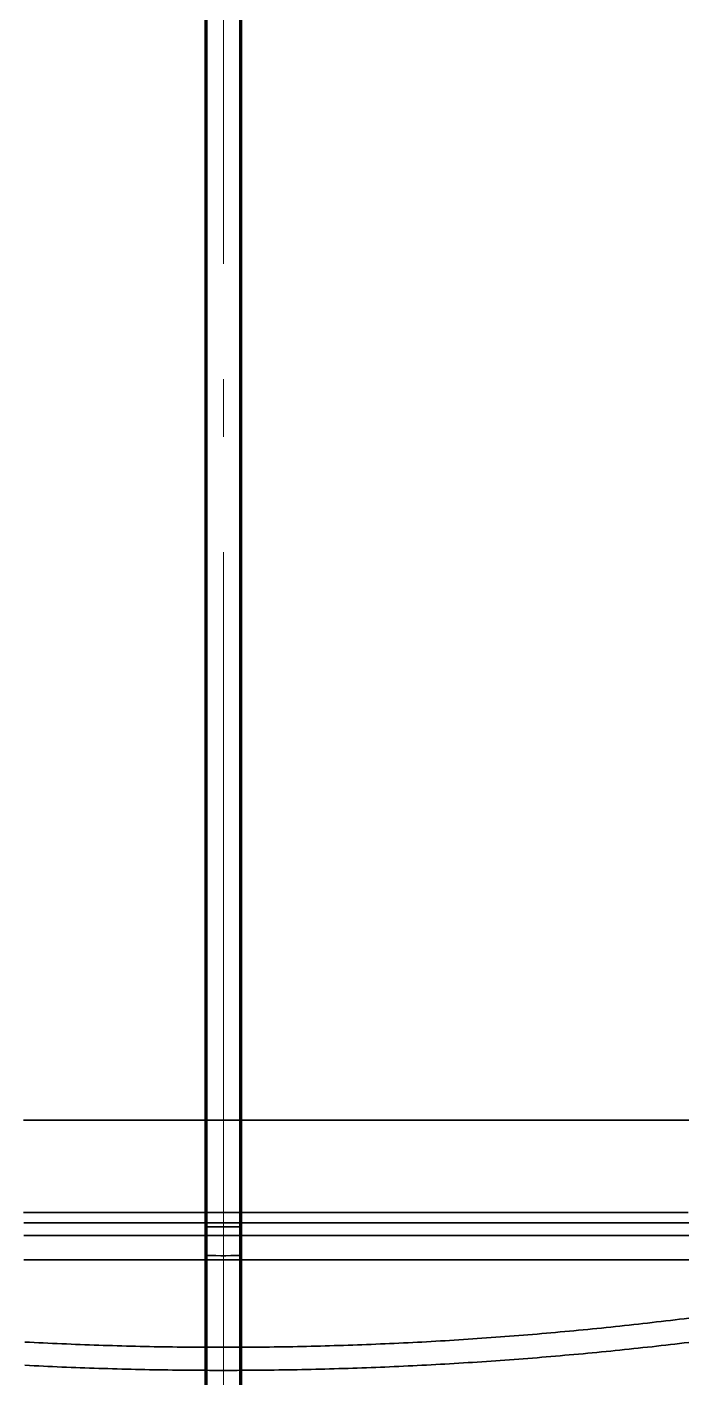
# Model space of a CAD drawing. Header units: millimetres. Extents: x 0 to 1554, y 0 to 420.
# Drawn here: x 123.77 to 135.2, y 189.59 to 213.02 of the extents above; entities that cross this region are included whole.
import ezdxf

# ---------------------------------------------------------------- set-up
doc = ezdxf.new("R2010")
doc.units = ezdxf.units.MM
doc.linetypes.add('IRAM-E-TRAZOS', pattern=[5, 4, -1])
doc.linetypes.add('IRAM-F-TRAZO-PUNTO', pattern=[20, 15, -2, 1, -2])
for name, color, linetype, lineweight in [('01-VISIBLE', 7, 'CONTINUOUS', 70), ('02-OCULTA', 4, 'IRAM-E-TRAZOS', 35), ('03-EJE', 1, 'IRAM-F-TRAZO-PUNTO', 18)]:
    doc.layers.add(name, color=color, linetype=linetype, lineweight=lineweight)

msp = doc.modelspace()

# ---------------------------------------------------------------- linework, layer by layer
at = {"layer": '01-VISIBLE'}
for p, q in [((126.875, 188.95), (126.875, 284.962)), ((127.475, 188.95), (127.475, 284.962))]:
    msp.add_line(p, q, dxfattribs=at)
at = {"layer": '02-OCULTA'}
for p, q in [((126.875, 192.198), (126.875, 284.962)), ((127.475, 192.198), (127.475, 284.962)), ((126.875, 188.95), (126.875, 191.702)), ((127.475, 188.95), (127.475, 191.702))]:
    msp.add_line(p, q, dxfattribs=at)
for points in [[(135.243, 194.05), (135.156, 194.05), (135.069, 194.05), (134.983, 194.05), (134.896, 194.05), (134.809, 194.05), (134.722, 194.05), (134.636, 194.05), (134.549, 194.05), (134.462, 194.05), (134.375, 194.05), (134.288, 194.05), (134.202, 194.05), (134.115, 194.05), (134.028, 194.05), (133.942, 194.05), (133.855, 194.05), (133.768, 194.05), (133.681, 194.05), (133.595, 194.05), (133.508, 194.05), (133.421, 194.05), (133.334, 194.05), (133.248, 194.05), (133.161, 194.05), (133.074, 194.05), (132.987, 194.05), (132.901, 194.05), (132.814, 194.05), (132.727, 194.05), (132.64, 194.05), (132.554, 194.05), (132.467, 194.05), (132.38, 194.05), (132.293, 194.05), (132.207, 194.05), (132.12, 194.05), (132.033, 194.05), (131.946, 194.05), (131.859, 194.05), (131.773, 194.05), (131.686, 194.05), (131.599, 194.05), (131.513, 194.05), (131.426, 194.05), (131.339, 194.05), (131.252, 194.05), (131.166, 194.05), (131.079, 194.05), (130.992, 194.05), (130.905, 194.05), (130.819, 194.05), (130.732, 194.05), (130.645, 194.05), (130.558, 194.05), (130.471, 194.05), (130.385, 194.05), (130.298, 194.05), (130.211, 194.05), (130.125, 194.05), (130.038, 194.05), (129.951, 194.05), (129.864, 194.05), (129.778, 194.05), (129.691, 194.05), (129.604, 194.05), (129.517, 194.05), (129.43, 194.05), (129.344, 194.05), (129.257, 194.05), (129.17, 194.05), (129.084, 194.05), (128.997, 194.05), (128.91, 194.05), (128.823, 194.05), (128.737, 194.05), (128.65, 194.05), (128.563, 194.05), (128.476, 194.05), (128.389, 194.05), (128.303, 194.05), (128.216, 194.05), (128.129, 194.05), (128.042, 194.05), (127.956, 194.05), (127.869, 194.05), (127.782, 194.05), (127.696, 194.05), (127.609, 194.05), (127.522, 194.05), (127.435, 194.05), (127.349, 194.05), (127.262, 194.05), (127.175, 194.05), (127.088, 194.05), (127.002, 194.05), (126.915, 194.05), (126.828, 194.05), (126.741, 194.05), (126.654, 194.05), (126.568, 194.05), (126.481, 194.05), (126.394, 194.05), (126.308, 194.05), (126.221, 194.05), (126.134, 194.05), (126.047, 194.05), (125.961, 194.05), (125.874, 194.05), (125.787, 194.05), (125.7, 194.05), (125.614, 194.05), (125.527, 194.05), (125.44, 194.05), (125.353, 194.05), (125.267, 194.05), (125.18, 194.05), (125.093, 194.05), (125.006, 194.05), (124.919, 194.05), (124.833, 194.05), (124.746, 194.05), (124.659, 194.05), (124.573, 194.05), (124.486, 194.05), (124.399, 194.05), (124.312, 194.05), (124.226, 194.05), (124.139, 194.05), (124.052, 194.05), (123.965, 194.05), (123.879, 194.05), (123.792, 194.05), (123.705, 194.05)], [(123.705, 194.05), (123.792, 194.05), (123.879, 194.05), (123.965, 194.05), (124.052, 194.05), (124.139, 194.05), (124.226, 194.05), (124.312, 194.05), (124.399, 194.05), (124.486, 194.05), (124.573, 194.05), (124.659, 194.05), (124.746, 194.05), (124.833, 194.05), (124.919, 194.05), (125.006, 194.05), (125.093, 194.05), (125.18, 194.05), (125.267, 194.05), (125.353, 194.05), (125.44, 194.05), (125.527, 194.05), (125.614, 194.05), (125.7, 194.05), (125.787, 194.05), (125.874, 194.05), (125.961, 194.05), (126.047, 194.05), (126.134, 194.05), (126.221, 194.05), (126.308, 194.05), (126.394, 194.05), (126.481, 194.05), (126.568, 194.05), (126.654, 194.05), (126.741, 194.05), (126.828, 194.05), (126.915, 194.05), (127.002, 194.05), (127.088, 194.05), (127.175, 194.05), (127.262, 194.05), (127.349, 194.05), (127.435, 194.05), (127.522, 194.05), (127.609, 194.05), (127.696, 194.05), (127.782, 194.05), (127.869, 194.05), (127.956, 194.05), (128.042, 194.05), (128.129, 194.05), (128.216, 194.05), (128.303, 194.05), (128.389, 194.05), (128.476, 194.05), (128.563, 194.05), (128.65, 194.05), (128.737, 194.05), (128.823, 194.05), (128.91, 194.05), (128.997, 194.05), (129.084, 194.05), (129.17, 194.05), (129.257, 194.05), (129.344, 194.05), (129.43, 194.05), (129.517, 194.05), (129.604, 194.05), (129.691, 194.05), (129.778, 194.05), (129.864, 194.05), (129.951, 194.05), (130.038, 194.05), (130.125, 194.05), (130.211, 194.05), (130.298, 194.05), (130.385, 194.05), (130.471, 194.05), (130.558, 194.05), (130.645, 194.05), (130.732, 194.05), (130.819, 194.05), (130.905, 194.05), (130.992, 194.05), (131.079, 194.05), (131.166, 194.05), (131.252, 194.05), (131.339, 194.05), (131.426, 194.05), (131.513, 194.05), (131.599, 194.05), (131.686, 194.05), (131.773, 194.05), (131.859, 194.05), (131.946, 194.05), (132.033, 194.05), (132.12, 194.05), (132.207, 194.05), (132.293, 194.05), (132.38, 194.05), (132.467, 194.05), (132.554, 194.05), (132.64, 194.05), (132.727, 194.05), (132.814, 194.05), (132.901, 194.05), (132.987, 194.05), (133.074, 194.05), (133.161, 194.05), (133.248, 194.05), (133.334, 194.05), (133.421, 194.05), (133.508, 194.05), (133.595, 194.05), (133.681, 194.05), (133.768, 194.05), (133.855, 194.05), (133.942, 194.05), (134.028, 194.05), (134.115, 194.05), (134.202, 194.05), (134.288, 194.05), (134.375, 194.05), (134.462, 194.05), (134.549, 194.05), (134.636, 194.05), (134.722, 194.05), (134.809, 194.05), (134.896, 194.05), (134.983, 194.05), (135.069, 194.05), (135.156, 194.05), (135.243, 194.05)], [(135.251, 194.05), (135.162, 194.05), (135.074, 194.05), (134.985, 194.05), (134.896, 194.05), (134.807, 194.05), (134.719, 194.05), (134.63, 194.05), (134.541, 194.05), (134.452, 194.05), (134.364, 194.05), (134.275, 194.05), (134.186, 194.05), (134.097, 194.05), (134.009, 194.05), (133.92, 194.05), (133.831, 194.05), (133.742, 194.05), (133.654, 194.05), (133.565, 194.05), (133.476, 194.05), (133.387, 194.05), (133.299, 194.05), (133.21, 194.05), (133.121, 194.05), (133.032, 194.05), (132.944, 194.05), (132.855, 194.05), (132.766, 194.05), (132.677, 194.05), (132.589, 194.05), (132.5, 194.05), (132.411, 194.05), (132.322, 194.05), (132.234, 194.05), (132.145, 194.05), (132.056, 194.05), (131.967, 194.05), (131.879, 194.05), (131.79, 194.05), (131.701, 194.05), (131.612, 194.05), (131.524, 194.05), (131.435, 194.05), (131.346, 194.05), (131.257, 194.05), (131.169, 194.05), (131.08, 194.05), (130.991, 194.05), (130.902, 194.05), (130.814, 194.05), (130.725, 194.05), (130.636, 194.05), (130.547, 194.05), (130.459, 194.05), (130.37, 194.05), (130.281, 194.05), (130.192, 194.05), (130.104, 194.05), (130.015, 194.05), (129.926, 194.05), (129.837, 194.05), (129.749, 194.05), (129.66, 194.05), (129.571, 194.05), (129.482, 194.05), (129.394, 194.05), (129.305, 194.05), (129.216, 194.05), (129.127, 194.05), (129.039, 194.05), (128.95, 194.05), (128.861, 194.05), (128.772, 194.05), (128.684, 194.05), (128.595, 194.05), (128.506, 194.05), (128.417, 194.05), (128.329, 194.05), (128.24, 194.05), (128.151, 194.05), (128.062, 194.05), (127.974, 194.05), (127.885, 194.05), (127.796, 194.05), (127.707, 194.05), (127.619, 194.05), (127.53, 194.05), (127.441, 194.05), (127.352, 194.05), (127.264, 194.05), (127.175, 194.05), (127.086, 194.05), (126.997, 194.05), (126.909, 194.05), (126.82, 194.05), (126.731, 194.05), (126.642, 194.05), (126.554, 194.05), (126.465, 194.05), (126.376, 194.05), (126.287, 194.05), (126.199, 194.05), (126.11, 194.05), (126.021, 194.05), (125.932, 194.05), (125.844, 194.05), (125.755, 194.05), (125.666, 194.05), (125.577, 194.05), (125.489, 194.05), (125.4, 194.05), (125.311, 194.05), (125.222, 194.05), (125.134, 194.05), (125.045, 194.05), (124.956, 194.05), (124.867, 194.05), (124.779, 194.05), (124.69, 194.05), (124.601, 194.05), (124.512, 194.05), (124.424, 194.05), (124.335, 194.05), (124.246, 194.05), (124.157, 194.05), (124.069, 194.05), (123.98, 194.05), (123.891, 194.05), (123.802, 194.05), (123.714, 194.05)], [(123.714, 194.05), (123.802, 194.05), (123.891, 194.05), (123.98, 194.05), (124.069, 194.05), (124.157, 194.05), (124.246, 194.05), (124.335, 194.05), (124.424, 194.05), (124.512, 194.05), (124.601, 194.05), (124.69, 194.05), (124.779, 194.05), (124.867, 194.05), (124.956, 194.05), (125.045, 194.05), (125.134, 194.05), (125.222, 194.05), (125.311, 194.05), (125.4, 194.05), (125.489, 194.05), (125.577, 194.05), (125.666, 194.05), (125.755, 194.05), (125.844, 194.05), (125.932, 194.05), (126.021, 194.05), (126.11, 194.05), (126.199, 194.05), (126.287, 194.05), (126.376, 194.05), (126.465, 194.05), (126.554, 194.05), (126.642, 194.05), (126.731, 194.05), (126.82, 194.05), (126.909, 194.05), (126.997, 194.05), (127.086, 194.05), (127.175, 194.05), (127.264, 194.05), (127.352, 194.05), (127.441, 194.05), (127.53, 194.05), (127.619, 194.05), (127.707, 194.05), (127.796, 194.05), (127.885, 194.05), (127.974, 194.05), (128.062, 194.05), (128.151, 194.05), (128.24, 194.05), (128.329, 194.05), (128.417, 194.05), (128.506, 194.05), (128.595, 194.05), (128.684, 194.05), (128.772, 194.05), (128.861, 194.05), (128.95, 194.05), (129.039, 194.05), (129.127, 194.05), (129.216, 194.05), (129.305, 194.05), (129.394, 194.05), (129.482, 194.05), (129.571, 194.05), (129.66, 194.05), (129.749, 194.05), (129.837, 194.05), (129.926, 194.05), (130.015, 194.05), (130.104, 194.05), (130.192, 194.05), (130.281, 194.05), (130.37, 194.05), (130.459, 194.05), (130.547, 194.05), (130.636, 194.05), (130.725, 194.05), (130.814, 194.05), (130.902, 194.05), (130.991, 194.05), (131.08, 194.05), (131.169, 194.05), (131.257, 194.05), (131.346, 194.05), (131.435, 194.05), (131.524, 194.05), (131.612, 194.05), (131.701, 194.05), (131.79, 194.05), (131.879, 194.05), (131.967, 194.05), (132.056, 194.05), (132.145, 194.05), (132.234, 194.05), (132.322, 194.05), (132.411, 194.05), (132.5, 194.05), (132.589, 194.05), (132.677, 194.05), (132.766, 194.05), (132.855, 194.05), (132.944, 194.05), (133.032, 194.05), (133.121, 194.05), (133.21, 194.05), (133.299, 194.05), (133.387, 194.05), (133.476, 194.05), (133.565, 194.05), (133.654, 194.05), (133.742, 194.05), (133.831, 194.05), (133.92, 194.05), (134.009, 194.05), (134.097, 194.05), (134.186, 194.05), (134.275, 194.05), (134.364, 194.05), (134.452, 194.05), (134.541, 194.05), (134.63, 194.05), (134.719, 194.05), (134.807, 194.05), (134.896, 194.05), (134.985, 194.05), (135.074, 194.05), (135.162, 194.05), (135.251, 194.05)], [(135.243, 192.45), (135.156, 192.45), (135.069, 192.45), (134.983, 192.45), (134.896, 192.45), (134.809, 192.45), (134.722, 192.45), (134.636, 192.45), (134.549, 192.45), (134.462, 192.45), (134.375, 192.45), (134.288, 192.45), (134.202, 192.45), (134.115, 192.45), (134.028, 192.45), (133.942, 192.45), (133.855, 192.45), (133.768, 192.45), (133.681, 192.45), (133.595, 192.45), (133.508, 192.45), (133.421, 192.45), (133.334, 192.45), (133.248, 192.45), (133.161, 192.45), (133.074, 192.45), (132.987, 192.45), (132.901, 192.45), (132.814, 192.45), (132.727, 192.45), (132.64, 192.45), (132.554, 192.45), (132.467, 192.45), (132.38, 192.45), (132.293, 192.45), (132.207, 192.45), (132.12, 192.45), (132.033, 192.45), (131.946, 192.45), (131.859, 192.45), (131.773, 192.45), (131.686, 192.45), (131.599, 192.45), (131.513, 192.45), (131.426, 192.45), (131.339, 192.45), (131.252, 192.45), (131.166, 192.45), (131.079, 192.45), (130.992, 192.45), (130.905, 192.45), (130.819, 192.45), (130.732, 192.45), (130.645, 192.45), (130.558, 192.45), (130.471, 192.45), (130.385, 192.45), (130.298, 192.45), (130.211, 192.45), (130.125, 192.45), (130.038, 192.45), (129.951, 192.45), (129.864, 192.45), (129.778, 192.45), (129.691, 192.45), (129.604, 192.45), (129.517, 192.45), (129.43, 192.45), (129.344, 192.45), (129.257, 192.45), (129.17, 192.45), (129.084, 192.45), (128.997, 192.45), (128.91, 192.45), (128.823, 192.45), (128.737, 192.45), (128.65, 192.45), (128.563, 192.45), (128.476, 192.45), (128.389, 192.45), (128.303, 192.45), (128.216, 192.45), (128.129, 192.45), (128.042, 192.45), (127.956, 192.45), (127.869, 192.45), (127.782, 192.45), (127.696, 192.45), (127.609, 192.45), (127.522, 192.45), (127.435, 192.45), (127.349, 192.45), (127.262, 192.45), (127.175, 192.45), (127.088, 192.45), (127.002, 192.45), (126.915, 192.45), (126.828, 192.45), (126.741, 192.45), (126.654, 192.45), (126.568, 192.45), (126.481, 192.45), (126.394, 192.45), (126.308, 192.45), (126.221, 192.45), (126.134, 192.45), (126.047, 192.45), (125.961, 192.45), (125.874, 192.45), (125.787, 192.45), (125.7, 192.45), (125.614, 192.45), (125.527, 192.45), (125.44, 192.45), (125.353, 192.45), (125.267, 192.45), (125.18, 192.45), (125.093, 192.45), (125.006, 192.45), (124.919, 192.45), (124.833, 192.45), (124.746, 192.45), (124.659, 192.45), (124.573, 192.45), (124.486, 192.45), (124.399, 192.45), (124.312, 192.45), (124.226, 192.45), (124.139, 192.45), (124.052, 192.45), (123.965, 192.45), (123.879, 192.45), (123.792, 192.45), (123.705, 192.45)], [(123.705, 192.45), (123.792, 192.45), (123.879, 192.45), (123.965, 192.45), (124.052, 192.45), (124.139, 192.45), (124.226, 192.45), (124.312, 192.45), (124.399, 192.45), (124.486, 192.45), (124.573, 192.45), (124.659, 192.45), (124.746, 192.45), (124.833, 192.45), (124.919, 192.45), (125.006, 192.45), (125.093, 192.45), (125.18, 192.45), (125.267, 192.45), (125.353, 192.45), (125.44, 192.45), (125.527, 192.45), (125.614, 192.45), (125.7, 192.45), (125.787, 192.45), (125.874, 192.45), (125.961, 192.45), (126.047, 192.45), (126.134, 192.45), (126.221, 192.45), (126.308, 192.45), (126.394, 192.45), (126.481, 192.45), (126.568, 192.45), (126.654, 192.45), (126.741, 192.45), (126.828, 192.45), (126.915, 192.45), (127.002, 192.45), (127.088, 192.45), (127.175, 192.45), (127.262, 192.45), (127.349, 192.45), (127.435, 192.45), (127.522, 192.45), (127.609, 192.45), (127.696, 192.45), (127.782, 192.45), (127.869, 192.45), (127.956, 192.45), (128.042, 192.45), (128.129, 192.45), (128.216, 192.45), (128.303, 192.45), (128.389, 192.45), (128.476, 192.45), (128.563, 192.45), (128.65, 192.45), (128.737, 192.45), (128.823, 192.45), (128.91, 192.45), (128.997, 192.45), (129.084, 192.45), (129.17, 192.45), (129.257, 192.45), (129.344, 192.45), (129.43, 192.45), (129.517, 192.45), (129.604, 192.45), (129.691, 192.45), (129.778, 192.45), (129.864, 192.45), (129.951, 192.45), (130.038, 192.45), (130.125, 192.45), (130.211, 192.45), (130.298, 192.45), (130.385, 192.45), (130.471, 192.45), (130.558, 192.45), (130.645, 192.45), (130.732, 192.45), (130.819, 192.45), (130.905, 192.45), (130.992, 192.45), (131.079, 192.45), (131.166, 192.45), (131.252, 192.45), (131.339, 192.45), (131.426, 192.45), (131.513, 192.45), (131.599, 192.45), (131.686, 192.45), (131.773, 192.45), (131.859, 192.45), (131.946, 192.45), (132.033, 192.45), (132.12, 192.45), (132.207, 192.45), (132.293, 192.45), (132.38, 192.45), (132.467, 192.45), (132.554, 192.45), (132.64, 192.45), (132.727, 192.45), (132.814, 192.45), (132.901, 192.45), (132.987, 192.45), (133.074, 192.45), (133.161, 192.45), (133.248, 192.45), (133.334, 192.45), (133.421, 192.45), (133.508, 192.45), (133.595, 192.45), (133.681, 192.45), (133.768, 192.45), (133.855, 192.45), (133.942, 192.45), (134.028, 192.45), (134.115, 192.45), (134.202, 192.45), (134.288, 192.45), (134.375, 192.45), (134.462, 192.45), (134.549, 192.45), (134.636, 192.45), (134.722, 192.45), (134.809, 192.45), (134.896, 192.45), (134.983, 192.45), (135.069, 192.45), (135.156, 192.45), (135.243, 192.45)], [(135.251, 192.27), (135.162, 192.27), (135.074, 192.27), (134.985, 192.27), (134.896, 192.27), (134.807, 192.27), (134.719, 192.27), (134.63, 192.27), (134.541, 192.27), (134.452, 192.27), (134.364, 192.27), (134.275, 192.27), (134.186, 192.27), (134.097, 192.27), (134.009, 192.27), (133.92, 192.27), (133.831, 192.27), (133.742, 192.27), (133.654, 192.27), (133.565, 192.27), (133.476, 192.27), (133.387, 192.27), (133.299, 192.27), (133.21, 192.27), (133.121, 192.27), (133.032, 192.27), (132.944, 192.27), (132.855, 192.27), (132.766, 192.27), (132.677, 192.27), (132.589, 192.27), (132.5, 192.27), (132.411, 192.27), (132.322, 192.27), (132.234, 192.27), (132.145, 192.27), (132.056, 192.27), (131.967, 192.27), (131.879, 192.27), (131.79, 192.27), (131.701, 192.27), (131.612, 192.27), (131.524, 192.27), (131.435, 192.27), (131.346, 192.27), (131.257, 192.27), (131.169, 192.27), (131.08, 192.27), (130.991, 192.27), (130.902, 192.27), (130.814, 192.27), (130.725, 192.27), (130.636, 192.27), (130.547, 192.27), (130.459, 192.27), (130.37, 192.27), (130.281, 192.27), (130.192, 192.27), (130.104, 192.27), (130.015, 192.27), (129.926, 192.27), (129.837, 192.27), (129.749, 192.27), (129.66, 192.27), (129.571, 192.27), (129.482, 192.27), (129.394, 192.27), (129.305, 192.27), (129.216, 192.27), (129.127, 192.27), (129.039, 192.27), (128.95, 192.27), (128.861, 192.27), (128.772, 192.27), (128.684, 192.27), (128.595, 192.27), (128.506, 192.27), (128.417, 192.27), (128.329, 192.27), (128.24, 192.27), (128.151, 192.27), (128.062, 192.27), (127.974, 192.27), (127.885, 192.27), (127.796, 192.27), (127.707, 192.27), (127.619, 192.27), (127.53, 192.27), (127.441, 192.27), (127.352, 192.27), (127.264, 192.27), (127.175, 192.27), (127.086, 192.27), (126.997, 192.27), (126.909, 192.27), (126.82, 192.27), (126.731, 192.27), (126.642, 192.27), (126.554, 192.27), (126.465, 192.27), (126.376, 192.27), (126.287, 192.27), (126.199, 192.27), (126.11, 192.27), (126.021, 192.27), (125.932, 192.27), (125.844, 192.27), (125.755, 192.27), (125.666, 192.27), (125.577, 192.27), (125.489, 192.27), (125.4, 192.27), (125.311, 192.27), (125.222, 192.27), (125.134, 192.27), (125.045, 192.27), (124.956, 192.27), (124.867, 192.27), (124.779, 192.27), (124.69, 192.27), (124.601, 192.27), (124.512, 192.27), (124.424, 192.27), (124.335, 192.27), (124.246, 192.27), (124.157, 192.27), (124.069, 192.27), (123.98, 192.27), (123.891, 192.27), (123.802, 192.27), (123.714, 192.27)], [(135.251, 192.27), (135.162, 192.27), (135.074, 192.27), (134.985, 192.27), (134.896, 192.27), (134.807, 192.27), (134.719, 192.27), (134.63, 192.27), (134.541, 192.27), (134.452, 192.27), (134.364, 192.27), (134.275, 192.27), (134.186, 192.27), (134.097, 192.27), (134.009, 192.27), (133.92, 192.27), (133.831, 192.27), (133.742, 192.27), (133.654, 192.27), (133.565, 192.27), (133.476, 192.27), (133.387, 192.27), (133.299, 192.27), (133.21, 192.27), (133.121, 192.27), (133.032, 192.27), (132.944, 192.27), (132.855, 192.27), (132.766, 192.27), (132.677, 192.27), (132.589, 192.27), (132.5, 192.27), (132.411, 192.27), (132.322, 192.27), (132.234, 192.27), (132.145, 192.27), (132.056, 192.27), (131.967, 192.27), (131.879, 192.27), (131.79, 192.27), (131.701, 192.27), (131.612, 192.27), (131.524, 192.27), (131.435, 192.27), (131.346, 192.27), (131.257, 192.27), (131.169, 192.27), (131.08, 192.27), (130.991, 192.27), (130.902, 192.27), (130.814, 192.27), (130.725, 192.27), (130.636, 192.27), (130.547, 192.27), (130.459, 192.27), (130.37, 192.27), (130.281, 192.27), (130.192, 192.27), (130.104, 192.27), (130.015, 192.27), (129.926, 192.27), (129.837, 192.27), (129.749, 192.27), (129.66, 192.27), (129.571, 192.27), (129.482, 192.27), (129.394, 192.27), (129.305, 192.27), (129.216, 192.27), (129.127, 192.27), (129.039, 192.27), (128.95, 192.27), (128.861, 192.27), (128.772, 192.27), (128.684, 192.27), (128.595, 192.27), (128.506, 192.27), (128.417, 192.27), (128.329, 192.27), (128.24, 192.27), (128.151, 192.27), (128.062, 192.27), (127.974, 192.27), (127.885, 192.27), (127.796, 192.27), (127.707, 192.27), (127.619, 192.27), (127.53, 192.27), (127.441, 192.27), (127.352, 192.27), (127.264, 192.27), (127.175, 192.27), (127.086, 192.27), (126.997, 192.27), (126.909, 192.27), (126.82, 192.27), (126.731, 192.27), (126.642, 192.27), (126.554, 192.27), (126.465, 192.27), (126.376, 192.27), (126.287, 192.27), (126.199, 192.27), (126.11, 192.27), (126.021, 192.27), (125.932, 192.27), (125.844, 192.27), (125.755, 192.27), (125.666, 192.27), (125.577, 192.27), (125.489, 192.27), (125.4, 192.27), (125.311, 192.27), (125.222, 192.27), (125.134, 192.27), (125.045, 192.27), (124.956, 192.27), (124.867, 192.27), (124.779, 192.27), (124.69, 192.27), (124.601, 192.27), (124.512, 192.27), (124.424, 192.27), (124.335, 192.27), (124.246, 192.27), (124.157, 192.27), (124.069, 192.27), (123.98, 192.27), (123.891, 192.27), (123.802, 192.27), (123.714, 192.27)], [(126.875, 192.198), (126.961, 192.199), (127.046, 192.199), (127.132, 192.2), (127.218, 192.2), (127.304, 192.199), (127.389, 192.199), (127.475, 192.198)], [(126.875, 191.95), (126.875, 191.991), (126.875, 192.033), (126.875, 192.074), (126.875, 192.115), (126.875, 192.156), (126.875, 192.198)], [(127.475, 191.95), (127.475, 191.991), (127.475, 192.033), (127.475, 192.074), (127.475, 192.115), (127.475, 192.156), (127.475, 192.198)], [(135.251, 192.05), (135.162, 192.05), (135.074, 192.05), (134.985, 192.05), (134.896, 192.05), (134.807, 192.05), (134.719, 192.05), (134.63, 192.05), (134.541, 192.05), (134.452, 192.05), (134.364, 192.05), (134.275, 192.05), (134.186, 192.05), (134.097, 192.05), (134.009, 192.05), (133.92, 192.05), (133.831, 192.05), (133.742, 192.05), (133.654, 192.05), (133.565, 192.05), (133.476, 192.05), (133.387, 192.05), (133.299, 192.05), (133.21, 192.05), (133.121, 192.05), (133.032, 192.05), (132.944, 192.05), (132.855, 192.05), (132.766, 192.05), (132.677, 192.05), (132.589, 192.05), (132.5, 192.05), (132.411, 192.05), (132.322, 192.05), (132.234, 192.05), (132.145, 192.05), (132.056, 192.05), (131.967, 192.05), (131.879, 192.05), (131.79, 192.05), (131.701, 192.05), (131.612, 192.05), (131.524, 192.05), (131.435, 192.05), (131.346, 192.05), (131.257, 192.05), (131.169, 192.05), (131.08, 192.05), (130.991, 192.05), (130.902, 192.05), (130.814, 192.05), (130.725, 192.05), (130.636, 192.05), (130.547, 192.05), (130.459, 192.05), (130.37, 192.05), (130.281, 192.05), (130.192, 192.05), (130.104, 192.05), (130.015, 192.05), (129.926, 192.05), (129.837, 192.05), (129.749, 192.05), (129.66, 192.05), (129.571, 192.05), (129.482, 192.05), (129.394, 192.05), (129.305, 192.05), (129.216, 192.05), (129.127, 192.05), (129.039, 192.05), (128.95, 192.05), (128.861, 192.05), (128.772, 192.05), (128.684, 192.05), (128.595, 192.05), (128.506, 192.05), (128.417, 192.05), (128.329, 192.05), (128.24, 192.05), (128.151, 192.05), (128.062, 192.05), (127.974, 192.05), (127.885, 192.05), (127.796, 192.05), (127.707, 192.05), (127.619, 192.05), (127.53, 192.05), (127.441, 192.05), (127.352, 192.05), (127.264, 192.05), (127.175, 192.05), (127.086, 192.05), (126.997, 192.05), (126.909, 192.05), (126.82, 192.05), (126.731, 192.05), (126.642, 192.05), (126.554, 192.05), (126.465, 192.05), (126.376, 192.05), (126.287, 192.05), (126.199, 192.05), (126.11, 192.05), (126.021, 192.05), (125.932, 192.05), (125.844, 192.05), (125.755, 192.05), (125.666, 192.05), (125.577, 192.05), (125.489, 192.05), (125.4, 192.05), (125.311, 192.05), (125.222, 192.05), (125.134, 192.05), (125.045, 192.05), (124.956, 192.05), (124.867, 192.05), (124.779, 192.05), (124.69, 192.05), (124.601, 192.05), (124.512, 192.05), (124.424, 192.05), (124.335, 192.05), (124.246, 192.05), (124.157, 192.05), (124.069, 192.05), (123.98, 192.05), (123.891, 192.05), (123.802, 192.05), (123.714, 192.05)], [(123.714, 192.05), (123.802, 192.05), (123.891, 192.05), (123.98, 192.05), (124.069, 192.05), (124.157, 192.05), (124.246, 192.05), (124.335, 192.05), (124.424, 192.05), (124.512, 192.05), (124.601, 192.05), (124.69, 192.05), (124.779, 192.05), (124.867, 192.05), (124.956, 192.05), (125.045, 192.05), (125.134, 192.05), (125.222, 192.05), (125.311, 192.05), (125.4, 192.05), (125.489, 192.05), (125.577, 192.05), (125.666, 192.05), (125.755, 192.05), (125.844, 192.05), (125.932, 192.05), (126.021, 192.05), (126.11, 192.05), (126.199, 192.05), (126.287, 192.05), (126.376, 192.05), (126.465, 192.05), (126.554, 192.05), (126.642, 192.05), (126.731, 192.05), (126.82, 192.05), (126.909, 192.05), (126.997, 192.05), (127.086, 192.05), (127.175, 192.05), (127.264, 192.05), (127.352, 192.05), (127.441, 192.05), (127.53, 192.05), (127.619, 192.05), (127.707, 192.05), (127.796, 192.05), (127.885, 192.05), (127.974, 192.05), (128.062, 192.05), (128.151, 192.05), (128.24, 192.05), (128.329, 192.05), (128.417, 192.05), (128.506, 192.05), (128.595, 192.05), (128.684, 192.05), (128.772, 192.05), (128.861, 192.05), (128.95, 192.05), (129.039, 192.05), (129.127, 192.05), (129.216, 192.05), (129.305, 192.05), (129.394, 192.05), (129.482, 192.05), (129.571, 192.05), (129.66, 192.05), (129.749, 192.05), (129.837, 192.05), (129.926, 192.05), (130.015, 192.05), (130.104, 192.05), (130.192, 192.05), (130.281, 192.05), (130.37, 192.05), (130.459, 192.05), (130.547, 192.05), (130.636, 192.05), (130.725, 192.05), (130.814, 192.05), (130.902, 192.05), (130.991, 192.05), (131.08, 192.05), (131.169, 192.05), (131.257, 192.05), (131.346, 192.05), (131.435, 192.05), (131.524, 192.05), (131.612, 192.05), (131.701, 192.05), (131.79, 192.05), (131.879, 192.05), (131.967, 192.05), (132.056, 192.05), (132.145, 192.05), (132.234, 192.05), (132.322, 192.05), (132.411, 192.05), (132.5, 192.05), (132.589, 192.05), (132.677, 192.05), (132.766, 192.05), (132.855, 192.05), (132.944, 192.05), (133.032, 192.05), (133.121, 192.05), (133.21, 192.05), (133.299, 192.05), (133.387, 192.05), (133.476, 192.05), (133.565, 192.05), (133.654, 192.05), (133.742, 192.05), (133.831, 192.05), (133.92, 192.05), (134.009, 192.05), (134.097, 192.05), (134.186, 192.05), (134.275, 192.05), (134.364, 192.05), (134.452, 192.05), (134.541, 192.05), (134.63, 192.05), (134.719, 192.05), (134.807, 192.05), (134.896, 192.05), (134.985, 192.05), (135.074, 192.05), (135.162, 192.05), (135.251, 192.05)], [(126.875, 191.702), (126.875, 191.744), (126.875, 191.785), (126.875, 191.826), (126.875, 191.867), (126.875, 191.909), (126.875, 191.95)], [(127.475, 191.702), (127.475, 191.744), (127.475, 191.785), (127.475, 191.826), (127.475, 191.867), (127.475, 191.909), (127.475, 191.95)], [(123.714, 191.63), (123.802, 191.63), (123.891, 191.63), (123.98, 191.63), (124.069, 191.63), (124.157, 191.63), (124.246, 191.63), (124.335, 191.63), (124.424, 191.63), (124.512, 191.63), (124.601, 191.63), (124.69, 191.63), (124.779, 191.63), (124.867, 191.63), (124.956, 191.63), (125.045, 191.63), (125.134, 191.63), (125.222, 191.63), (125.311, 191.63), (125.4, 191.63), (125.489, 191.63), (125.577, 191.63), (125.666, 191.63), (125.755, 191.63), (125.844, 191.63), (125.932, 191.63), (126.021, 191.63), (126.11, 191.63), (126.199, 191.63), (126.287, 191.63), (126.376, 191.63), (126.465, 191.63), (126.554, 191.63), (126.642, 191.63), (126.731, 191.63), (126.82, 191.63), (126.909, 191.63), (126.997, 191.63), (127.086, 191.63), (127.175, 191.63), (127.264, 191.63), (127.352, 191.63), (127.441, 191.63), (127.53, 191.63), (127.619, 191.63), (127.707, 191.63), (127.796, 191.63), (127.885, 191.63), (127.974, 191.63), (128.062, 191.63), (128.151, 191.63), (128.24, 191.63), (128.329, 191.63), (128.417, 191.63), (128.506, 191.63), (128.595, 191.63), (128.684, 191.63), (128.772, 191.63), (128.861, 191.63), (128.95, 191.63), (129.039, 191.63), (129.127, 191.63), (129.216, 191.63), (129.305, 191.63), (129.394, 191.63), (129.482, 191.63), (129.571, 191.63), (129.66, 191.63), (129.749, 191.63), (129.837, 191.63), (129.926, 191.63), (130.015, 191.63), (130.104, 191.63), (130.192, 191.63), (130.281, 191.63), (130.37, 191.63), (130.459, 191.63), (130.547, 191.63), (130.636, 191.63), (130.725, 191.63), (130.814, 191.63), (130.902, 191.63), (130.991, 191.63), (131.08, 191.63), (131.169, 191.63), (131.257, 191.63), (131.346, 191.63), (131.435, 191.63), (131.524, 191.63), (131.612, 191.63), (131.701, 191.63), (131.79, 191.63), (131.879, 191.63), (131.967, 191.63), (132.056, 191.63), (132.145, 191.63), (132.234, 191.63), (132.322, 191.63), (132.411, 191.63), (132.5, 191.63), (132.589, 191.63), (132.677, 191.63), (132.766, 191.63), (132.855, 191.63), (132.944, 191.63), (133.032, 191.63), (133.121, 191.63), (133.21, 191.63), (133.299, 191.63), (133.387, 191.63), (133.476, 191.63), (133.565, 191.63), (133.654, 191.63), (133.742, 191.63), (133.831, 191.63), (133.92, 191.63), (134.009, 191.63), (134.097, 191.63), (134.186, 191.63), (134.275, 191.63), (134.364, 191.63), (134.452, 191.63), (134.541, 191.63), (134.63, 191.63), (134.719, 191.63), (134.807, 191.63), (134.896, 191.63), (134.985, 191.63), (135.074, 191.63), (135.162, 191.63), (135.251, 191.63)], [(123.714, 191.63), (123.802, 191.63), (123.891, 191.63), (123.98, 191.63), (124.069, 191.63), (124.157, 191.63), (124.246, 191.63), (124.335, 191.63), (124.424, 191.63), (124.512, 191.63), (124.601, 191.63), (124.69, 191.63), (124.779, 191.63), (124.867, 191.63), (124.956, 191.63), (125.045, 191.63), (125.134, 191.63), (125.222, 191.63), (125.311, 191.63), (125.4, 191.63), (125.489, 191.63), (125.577, 191.63), (125.666, 191.63), (125.755, 191.63), (125.844, 191.63), (125.932, 191.63), (126.021, 191.63), (126.11, 191.63), (126.199, 191.63), (126.287, 191.63), (126.376, 191.63), (126.465, 191.63), (126.554, 191.63), (126.642, 191.63), (126.731, 191.63), (126.82, 191.63), (126.909, 191.63), (126.997, 191.63), (127.086, 191.63), (127.175, 191.63), (127.264, 191.63), (127.352, 191.63), (127.441, 191.63), (127.53, 191.63), (127.619, 191.63), (127.707, 191.63), (127.796, 191.63), (127.885, 191.63), (127.974, 191.63), (128.062, 191.63), (128.151, 191.63), (128.24, 191.63), (128.329, 191.63), (128.417, 191.63), (128.506, 191.63), (128.595, 191.63), (128.684, 191.63), (128.772, 191.63), (128.861, 191.63), (128.95, 191.63), (129.039, 191.63), (129.127, 191.63), (129.216, 191.63), (129.305, 191.63), (129.394, 191.63), (129.482, 191.63), (129.571, 191.63), (129.66, 191.63), (129.749, 191.63), (129.837, 191.63), (129.926, 191.63), (130.015, 191.63), (130.104, 191.63), (130.192, 191.63), (130.281, 191.63), (130.37, 191.63), (130.459, 191.63), (130.547, 191.63), (130.636, 191.63), (130.725, 191.63), (130.814, 191.63), (130.902, 191.63), (130.991, 191.63), (131.08, 191.63), (131.169, 191.63), (131.257, 191.63), (131.346, 191.63), (131.435, 191.63), (131.524, 191.63), (131.612, 191.63), (131.701, 191.63), (131.79, 191.63), (131.879, 191.63), (131.967, 191.63), (132.056, 191.63), (132.145, 191.63), (132.234, 191.63), (132.322, 191.63), (132.411, 191.63), (132.5, 191.63), (132.589, 191.63), (132.677, 191.63), (132.766, 191.63), (132.855, 191.63), (132.944, 191.63), (133.032, 191.63), (133.121, 191.63), (133.21, 191.63), (133.299, 191.63), (133.387, 191.63), (133.476, 191.63), (133.565, 191.63), (133.654, 191.63), (133.742, 191.63), (133.831, 191.63), (133.92, 191.63), (134.009, 191.63), (134.097, 191.63), (134.186, 191.63), (134.275, 191.63), (134.364, 191.63), (134.452, 191.63), (134.541, 191.63), (134.63, 191.63), (134.719, 191.63), (134.807, 191.63), (134.896, 191.63), (134.985, 191.63), (135.074, 191.63), (135.162, 191.63), (135.251, 191.63)], [(126.875, 191.702), (126.961, 191.701), (127.046, 191.701), (127.132, 191.7), (127.218, 191.7), (127.304, 191.701), (127.389, 191.701), (127.475, 191.702)], [(135.251, 190.617), (135.172, 190.607), (135.092, 190.597), (135.013, 190.588), (134.933, 190.578), (134.854, 190.568), (134.774, 190.559), (134.694, 190.55), (134.615, 190.54), (134.535, 190.531), (134.455, 190.522), (134.376, 190.513), (134.296, 190.504), (134.216, 190.495), (134.137, 190.487), (134.057, 190.478), (133.977, 190.47), (133.897, 190.461), (133.818, 190.453), (133.738, 190.445), (133.658, 190.437), (133.578, 190.429), (133.499, 190.421), (133.419, 190.413), (133.339, 190.405), (133.259, 190.398), (133.179, 190.39), (133.1, 190.383), (133.02, 190.376), (132.94, 190.368), (132.86, 190.361), (132.78, 190.354), (132.7, 190.347), (132.62, 190.34), (132.54, 190.334), (132.461, 190.327), (132.381, 190.321), (132.301, 190.314), (132.221, 190.308), (132.141, 190.302), (132.061, 190.296), (131.981, 190.29), (131.901, 190.284), (131.821, 190.278), (131.741, 190.272), (131.661, 190.266), (131.581, 190.261), (131.501, 190.255), (131.421, 190.25), (131.341, 190.245), (131.261, 190.24), (131.181, 190.235), (131.101, 190.23), (131.021, 190.225), (130.941, 190.22), (130.861, 190.216), (130.781, 190.211), (130.701, 190.207), (130.621, 190.202), (130.541, 190.198), (130.461, 190.194), (130.381, 190.19), (130.301, 190.186), (130.22, 190.182), (130.14, 190.178), (130.06, 190.175), (129.98, 190.171), (129.9, 190.168), (129.82, 190.164), (129.74, 190.161), (129.66, 190.158), (129.58, 190.155), (129.5, 190.152), (129.419, 190.149), (129.339, 190.146), (129.259, 190.144), (129.179, 190.141), (129.099, 190.139), (129.019, 190.136), (128.939, 190.134), (128.858, 190.132), (128.778, 190.13), (128.698, 190.128), (128.618, 190.126), (128.538, 190.124), (128.458, 190.123), (128.378, 190.121), (128.297, 190.12), (128.217, 190.118), (128.137, 190.117), (128.057, 190.116), (127.977, 190.115), (127.897, 190.114), (127.816, 190.113), (127.736, 190.112), (127.656, 190.112), (127.576, 190.111), (127.496, 190.111), (127.416, 190.11), (127.335, 190.11), (127.255, 190.11), (127.175, 190.11)], [(123.729, 190.202), (123.809, 190.198), (123.889, 190.194), (123.969, 190.19), (124.049, 190.186), (124.13, 190.182), (124.21, 190.178), (124.29, 190.175), (124.37, 190.171), (124.45, 190.168), (124.53, 190.164), (124.61, 190.161), (124.69, 190.158), (124.77, 190.155), (124.85, 190.152), (124.931, 190.149), (125.011, 190.146), (125.091, 190.144), (125.171, 190.141), (125.251, 190.139), (125.331, 190.136), (125.411, 190.134), (125.492, 190.132), (125.572, 190.13), (125.652, 190.128), (125.732, 190.126), (125.812, 190.124), (125.892, 190.123), (125.972, 190.121), (126.053, 190.12), (126.133, 190.118), (126.213, 190.117), (126.293, 190.116), (126.373, 190.115), (126.453, 190.114), (126.534, 190.113), (126.614, 190.112), (126.694, 190.112), (126.774, 190.111), (126.854, 190.111), (126.934, 190.11), (127.015, 190.11), (127.095, 190.11), (127.175, 190.11)], [(127.175, 189.71), (127.255, 189.71), (127.335, 189.71), (127.415, 189.71), (127.496, 189.711), (127.576, 189.711), (127.656, 189.712), (127.736, 189.712), (127.816, 189.713), (127.896, 189.714), (127.976, 189.715), (128.057, 189.716), (128.137, 189.717), (128.217, 189.718), (128.297, 189.719), (128.377, 189.721), (128.457, 189.722), (128.537, 189.724), (128.618, 189.725), (128.698, 189.727), (128.778, 189.729), (128.858, 189.731), (128.938, 189.733), (129.018, 189.735), (129.098, 189.737), (129.178, 189.74), (129.259, 189.742), (129.339, 189.745), (129.419, 189.747), (129.499, 189.75), (129.579, 189.753), (129.659, 189.756), (129.739, 189.759), (129.819, 189.762), (129.899, 189.765), (129.979, 189.768), (130.06, 189.772), (130.14, 189.775), (130.22, 189.779), (130.3, 189.783), (130.38, 189.786), (130.46, 189.79), (130.54, 189.794), (130.62, 189.798), (130.7, 189.802), (130.78, 189.807), (130.86, 189.811), (130.94, 189.815), (131.02, 189.82), (131.1, 189.824), (131.18, 189.829), (131.26, 189.834), (131.34, 189.839), (131.42, 189.844), (131.5, 189.849), (131.58, 189.854), (131.66, 189.859), (131.74, 189.865), (131.82, 189.87), (131.9, 189.876), (131.98, 189.881), (132.06, 189.887), (132.14, 189.893), (132.22, 189.899), (132.3, 189.905), (132.38, 189.911), (132.459, 189.917), (132.539, 189.924), (132.619, 189.93), (132.699, 189.937), (132.779, 189.943), (132.859, 189.95), (132.939, 189.957), (133.019, 189.964), (133.098, 189.971), (133.178, 189.978), (133.258, 189.985), (133.338, 189.992), (133.418, 189.999), (133.498, 190.007), (133.577, 190.014), (133.657, 190.022), (133.737, 190.03), (133.817, 190.038), (133.896, 190.046), (133.976, 190.054), (134.056, 190.062), (134.136, 190.07), (134.215, 190.078), (134.295, 190.087), (134.375, 190.095), (134.454, 190.104), (134.534, 190.112), (134.614, 190.121), (134.693, 190.13), (134.773, 190.139), (134.853, 190.148), (134.932, 190.157), (135.012, 190.166), (135.092, 190.175), (135.171, 190.185), (135.251, 190.194)], [(123.73, 189.798), (123.81, 189.794), (123.89, 189.79), (123.97, 189.786), (124.05, 189.783), (124.13, 189.779), (124.21, 189.775), (124.29, 189.772), (124.371, 189.768), (124.451, 189.765), (124.531, 189.762), (124.611, 189.759), (124.691, 189.756), (124.771, 189.753), (124.851, 189.75), (124.931, 189.747), (125.011, 189.745), (125.091, 189.742), (125.172, 189.74), (125.252, 189.737), (125.332, 189.735), (125.412, 189.733), (125.492, 189.731), (125.572, 189.729), (125.652, 189.727), (125.732, 189.725), (125.813, 189.724), (125.893, 189.722), (125.973, 189.721), (126.053, 189.719), (126.133, 189.718), (126.213, 189.717), (126.293, 189.716), (126.374, 189.715), (126.454, 189.714), (126.534, 189.713), (126.614, 189.712), (126.694, 189.712), (126.774, 189.711), (126.854, 189.711), (126.935, 189.71), (127.015, 189.71), (127.095, 189.71), (127.175, 189.71)]]:
    msp.add_lwpolyline(points, dxfattribs=at)
at = {"layer": '03-EJE'}
msp.add_line((127.175, 188.91), (127.175, 302.05), dxfattribs=at)

doc.saveas('drawing.dxf')
